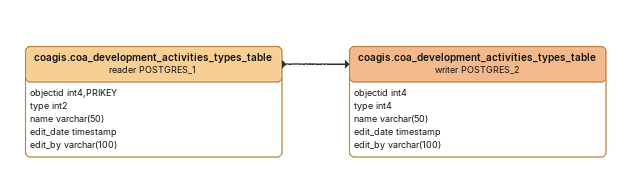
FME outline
coagis.coa_development_activities_types_table (reader POSTGRES_1)
    attributes: objectid int4,PRIKEY, type int2, name varchar(50), edit_date timestamp, edit_by varchar(100)
    -> coagis.coa_development_activities_types_table (writer POSTGRES_2)
coagis.coa_development_activities_types_table (writer POSTGRES_2)
    attributes: objectid int4, type int4, name varchar(50), edit_date timestamp, edit_by varchar(100)
